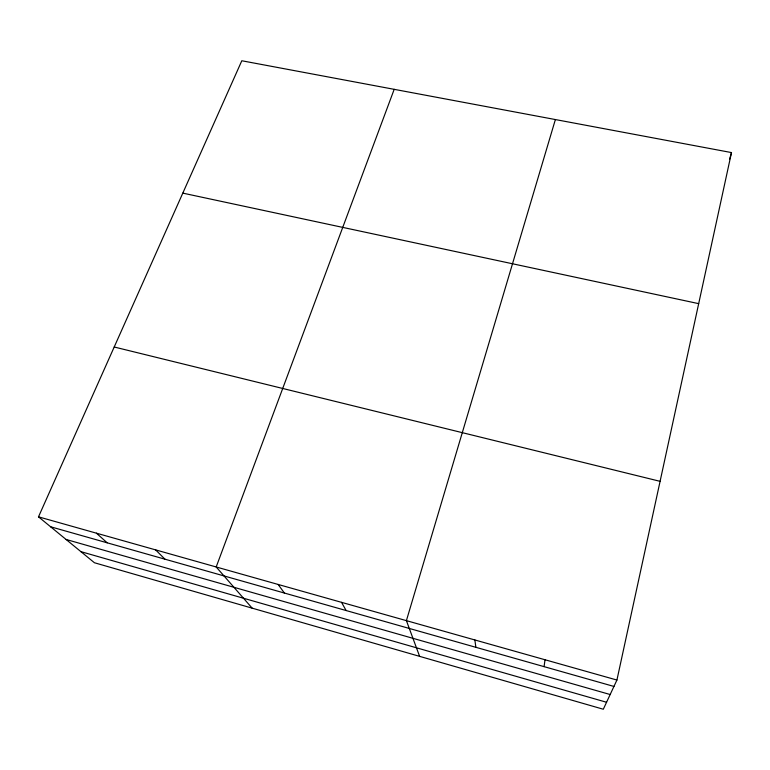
<?xml version="1.0" encoding="UTF-8"?>
<svg xmlns="http://www.w3.org/2000/svg" width="770" height="770" viewBox="0 0 770 770"><rect width="100%" height="100%" fill="white"/><g stroke="black" fill="none" stroke-linecap="round" stroke-linejoin="round"><path stroke-width="1.16" d="M544.082 666.637L545.016 659.755M616.924 680.045L731.5 152.576L241.809 60.763L38.5 516.834L94.431 562.745L603.305 709.237L616.924 680.045L38.5 516.834M729.585 159.14L731.5 152.576M555.382 119.552L406.406 620.639L419.621 656.358M394.192 89.33L216.187 566.97L252.165 608.156M182.808 193.126L698.688 303.65M114.21 347L660.092 481.337M50.628 526.786L613.94 686.445M66.066 539.452L610.167 694.53M80.927 551.657L606.558 702.259M96.414 533.177L107.174 542.812M155.627 549.886L164.953 559.184M278.134 584.449L284.39 593.044M341.524 602.332L346.134 610.543M474.859 639.957L475.879 647.31"/></g></svg>
